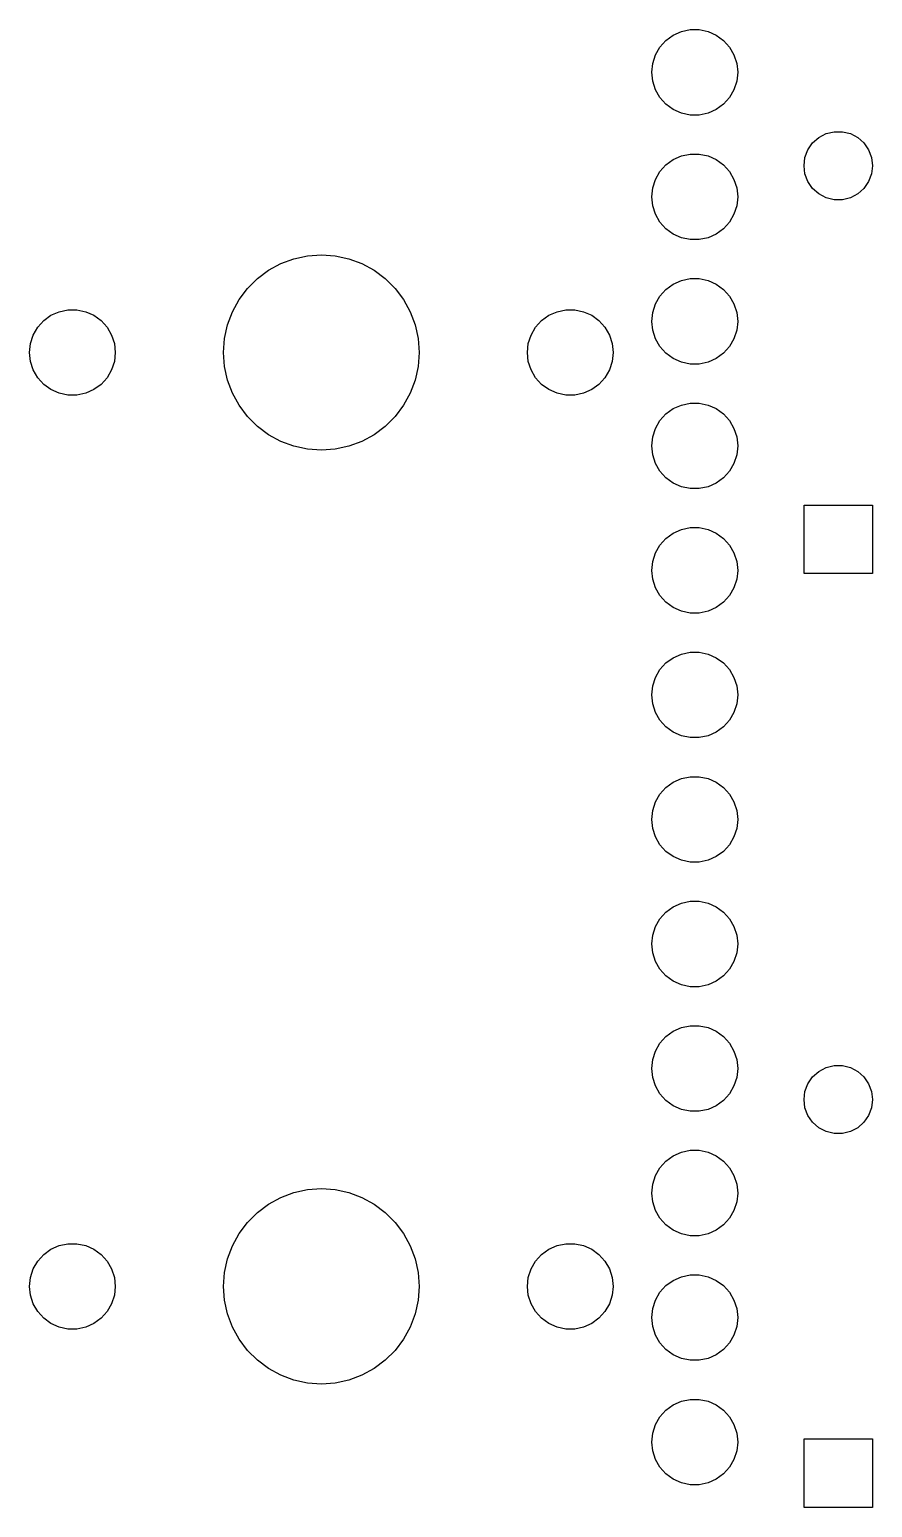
# Model space of a CAD drawing. Extents: x -139 to 23, y -82 to 9.
# Drawn here: x -34.53 to -17.33, y -23.56 to 6.59 of the extents above; entities that cross this region are included whole.
import ezdxf

# ---------------------------------------------------------------- set-up
doc = ezdxf.new("R2010")
doc.units = 0
doc.layers.add('BLACK', color=7, linetype='CONTINUOUS')

msp = doc.modelspace()

# ---------------------------------------------------------------- linework, layer by layer
at = {"layer": 'BLACK', "linetype": 'CONTINUOUS'}
for p, q in [((-21.6639, 6.23008), (-21.5414, 6.36622)), ((-21.5414, 6.36622), (-21.3931, 6.4739)), ((-21.3931, 6.4739), (-21.2258, 6.54841)), ((-21.2258, 6.54841), (-21.0466, 6.5865)), ((-21.0466, 6.5865), (-20.8634, 6.5865)), ((-20.8634, 6.5865), (-20.6842, 6.54841)), ((-20.6842, 6.54841), (-20.5168, 6.4739)), ((-20.5168, 6.4739), (-20.3686, 6.36622)), ((-20.3686, 6.36622), (-20.2461, 6.23008)), ((-21.8122, 5.89719), (-21.7555, 6.07142)), ((-21.7555, 6.07142), (-21.6639, 6.23008)), ((-20.2461, 6.23008), (-20.1545, 6.07142)), ((-20.1545, 6.07142), (-20.0978, 5.89719)), ((-21.8313, 5.715), (-21.8122, 5.89719)), ((-20.0978, 5.89719), (-20.0787, 5.715)), ((-21.8122, 5.53281), (-21.8313, 5.715)), ((-21.7555, 5.35858), (-21.8122, 5.53281)), ((-20.0978, 5.53281), (-20.1545, 5.35858)), ((-20.0787, 5.715), (-20.0978, 5.53281)), ((-21.6639, 5.19992), (-21.7555, 5.35858)), ((-21.5414, 5.06378), (-21.6639, 5.19992)), ((-20.2461, 5.19992), (-20.3686, 5.06378)), ((-20.1545, 5.35858), (-20.2461, 5.19992)), ((-21.3931, 4.9561), (-21.5414, 5.06378)), ((-21.2258, 4.88159), (-21.3931, 4.9561)), ((-21.0466, 4.8435), (-21.2258, 4.88159)), ((-20.8634, 4.8435), (-21.0466, 4.8435)), ((-20.6842, 4.88159), (-20.8634, 4.8435)), ((-20.5168, 4.9561), (-20.6842, 4.88159)), ((-20.3686, 5.06378), (-20.5168, 4.9561)), ((-18.645, 4.13461), (-18.5493, 4.27319)), ((-18.5493, 4.27319), (-18.4233, 4.38485)), ((-18.4233, 4.38485), (-18.2742, 4.46311)), ((-18.2742, 4.46311), (-18.1107, 4.50341)), ((-18.1107, 4.50341), (-17.9423, 4.50341)), ((-17.9423, 4.50341), (-17.7788, 4.46311)), ((-17.7788, 4.46311), (-17.6297, 4.38485)), ((-17.6297, 4.38485), (-17.5037, 4.27319)), ((-17.5037, 4.27319), (-17.408, 4.13461)), ((-21.5414, 3.82622), (-21.3931, 3.9339)), ((-21.3931, 3.9339), (-21.2258, 4.00841)), ((-21.2258, 4.00841), (-21.0466, 4.0465)), ((-21.0466, 4.0465), (-20.8634, 4.0465)), ((-20.8634, 4.0465), (-20.6842, 4.00841)), ((-20.6842, 4.00841), (-20.5168, 3.9339)), ((-20.5168, 3.9339), (-20.3686, 3.82622)), ((-18.725, 3.81), (-18.7047, 3.97716)), ((-18.7047, 3.97716), (-18.645, 4.13461)), ((-17.408, 4.13461), (-17.3483, 3.97716)), ((-17.3483, 3.97716), (-17.328, 3.81)), ((-21.7555, 3.53142), (-21.6639, 3.69008)), ((-21.6639, 3.69008), (-21.5414, 3.82622)), ((-20.3686, 3.82622), (-20.2461, 3.69008)), ((-20.2461, 3.69008), (-20.1545, 3.53142)), ((-18.7047, 3.64284), (-18.725, 3.81)), ((-18.645, 3.48539), (-18.7047, 3.64284)), ((-17.3483, 3.64284), (-17.408, 3.48539)), ((-17.328, 3.81), (-17.3483, 3.64284)), ((-21.8313, 3.175), (-21.8122, 3.35719)), ((-21.8122, 3.35719), (-21.7555, 3.53142)), ((-20.1545, 3.53142), (-20.0978, 3.35719)), ((-20.0978, 3.35719), (-20.0787, 3.175)), ((-18.5493, 3.34681), (-18.645, 3.48539)), ((-18.4233, 3.23515), (-18.5493, 3.34681)), ((-17.5037, 3.34681), (-17.6297, 3.23515)), ((-17.408, 3.48539), (-17.5037, 3.34681)), ((-21.8122, 2.99281), (-21.8313, 3.175)), ((-20.0787, 3.175), (-20.0978, 2.99281)), ((-18.2742, 3.15689), (-18.4233, 3.23515)), ((-18.1107, 3.11659), (-18.2742, 3.15689)), ((-17.9423, 3.11659), (-18.1107, 3.11659)), ((-17.7788, 3.15689), (-17.9423, 3.11659)), ((-17.6297, 3.23515), (-17.7788, 3.15689)), ((-21.7555, 2.81858), (-21.8122, 2.99281)), ((-21.6639, 2.65992), (-21.7555, 2.81858)), ((-20.1545, 2.81858), (-20.2461, 2.65992)), ((-20.0978, 2.99281), (-20.1545, 2.81858)), ((-21.5414, 2.52378), (-21.6639, 2.65992)), ((-21.3931, 2.4161), (-21.5414, 2.52378)), ((-21.2258, 2.34159), (-21.3931, 2.4161)), ((-20.5168, 2.4161), (-20.6842, 2.34159)), ((-20.3686, 2.52378), (-20.5168, 2.4161)), ((-20.2461, 2.65992), (-20.3686, 2.52378)), ((-21.0466, 2.3035), (-21.2258, 2.34159)), ((-20.8634, 2.3035), (-21.0466, 2.3035)), ((-20.6842, 2.34159), (-20.8634, 2.3035)), ((-29.653, 1.67737), (-29.4033, 1.81371)), ((-29.4033, 1.81371), (-29.1367, 1.91313)), ((-29.1367, 1.91313), (-28.8588, 1.9736)), ((-28.8588, 1.9736), (-28.575, 1.9939)), ((-28.575, 1.9939), (-28.2912, 1.9736)), ((-28.2912, 1.9736), (-28.0133, 1.91313)), ((-28.0133, 1.91313), (-27.7467, 1.81371)), ((-27.7467, 1.81371), (-27.497, 1.67737)), ((-29.8807, 1.50689), (-29.653, 1.67737)), ((-27.497, 1.67737), (-27.2693, 1.50689)), ((-30.2524, 1.07798), (-30.0819, 1.30573)), ((-30.0819, 1.30573), (-29.8807, 1.50689)), ((-27.2693, 1.50689), (-27.0681, 1.30573)), ((-27.0681, 1.30573), (-26.8976, 1.07798)), ((-21.6639, 1.15008), (-21.5414, 1.28622)), ((-21.5414, 1.28622), (-21.3931, 1.3939)), ((-21.3931, 1.3939), (-21.2258, 1.46841)), ((-21.2258, 1.46841), (-21.0466, 1.5065)), ((-21.0466, 1.5065), (-20.8634, 1.5065)), ((-20.8634, 1.5065), (-20.6842, 1.46841)), ((-20.6842, 1.46841), (-20.5168, 1.3939)), ((-20.5168, 1.3939), (-20.3686, 1.28622)), ((-20.3686, 1.28622), (-20.2461, 1.15008)), ((-30.3887, 0.828296), (-30.2524, 1.07798)), ((-26.8976, 1.07798), (-26.7613, 0.828296)), ((-21.8122, 0.817193), (-21.7555, 0.991423)), ((-21.7555, 0.991423), (-21.6639, 1.15008)), ((-20.2461, 1.15008), (-20.1545, 0.991423)), ((-20.1545, 0.991423), (-20.0978, 0.817193)), ((-34.3629, 0.514312), (-34.2405, 0.650252)), ((-34.2405, 0.650252), (-34.0925, 0.757772)), ((-34.0925, 0.757772), (-33.9254, 0.832174)), ((-33.9254, 0.832174), (-33.7465, 0.870207)), ((-33.7465, 0.870207), (-33.5635, 0.870207)), ((-33.5635, 0.870207), (-33.3846, 0.832174)), ((-33.3846, 0.832174), (-33.2175, 0.757772)), ((-33.2175, 0.757772), (-33.0695, 0.650252)), ((-33.0695, 0.650252), (-32.9471, 0.514312)), ((-30.4881, 0.561747), (-30.3887, 0.828296)), ((-26.7613, 0.828296), (-26.6619, 0.561747)), ((-24.2029, 0.514312), (-24.0805, 0.650252)), ((-24.0805, 0.650252), (-23.9325, 0.757772)), ((-23.9325, 0.757772), (-23.7654, 0.832174)), ((-23.7654, 0.832174), (-23.5865, 0.870207)), ((-23.5865, 0.870207), (-23.4035, 0.870207)), ((-23.4035, 0.870207), (-23.2246, 0.832174)), ((-23.2246, 0.832174), (-23.0575, 0.757772)), ((-23.0575, 0.757772), (-22.9095, 0.650252)), ((-22.9095, 0.650252), (-22.7871, 0.514312)), ((-21.8313, 0.635), (-21.8122, 0.817193)), ((-21.8122, 0.452807), (-21.8313, 0.635)), ((-20.0978, 0.817193), (-20.0787, 0.635)), ((-20.0787, 0.635), (-20.0978, 0.452807)), ((-34.5109, 0.181923), (-34.4544, 0.355895)), ((-34.4544, 0.355895), (-34.3629, 0.514312)), ((-32.9471, 0.514312), (-32.8556, 0.355895)), ((-32.8556, 0.355895), (-32.7991, 0.181923)), ((-30.5486, 0.283762), (-30.4881, 0.561747)), ((-26.6619, 0.561747), (-26.6014, 0.283762)), ((-24.3509, 0.181923), (-24.2944, 0.355895)), ((-24.2944, 0.355895), (-24.2029, 0.514312)), ((-22.7871, 0.514312), (-22.6956, 0.355895)), ((-22.6956, 0.355895), (-22.6391, 0.181923)), ((-21.7555, 0.278577), (-21.8122, 0.452807)), ((-20.0978, 0.452807), (-20.1545, 0.278577)), ((-34.53, 0), (-34.5109, 0.181923)), ((-34.5109, -0.181923), (-34.53, 0)), ((-32.7991, 0.181923), (-32.78, 0)), ((-32.78, 0), (-32.7991, -0.181923)), ((-30.5689, 0), (-30.5486, 0.283762)), ((-30.5486, -0.283762), (-30.5689, 0)), ((-26.6014, 0.283762), (-26.5811, 0)), ((-26.5811, 0), (-26.6014, -0.283762)), ((-24.37, 0), (-24.3509, 0.181923)), ((-24.3509, -0.181923), (-24.37, 0)), ((-22.6391, 0.181923), (-22.62, 0)), ((-22.62, 0), (-22.6391, -0.181923)), ((-21.6639, 0.119924), (-21.7555, 0.278577)), ((-21.5414, -0.016218), (-21.6639, 0.119924)), ((-20.2461, 0.119924), (-20.3686, -0.016218)), ((-20.1545, 0.278577), (-20.2461, 0.119924)), ((-34.4544, -0.355895), (-34.5109, -0.181923)), ((-32.7991, -0.181923), (-32.8556, -0.355895)), ((-30.4881, -0.561747), (-30.5486, -0.283762)), ((-26.6014, -0.283762), (-26.6619, -0.561747)), ((-24.2944, -0.355895), (-24.3509, -0.181923)), ((-22.6391, -0.181923), (-22.6956, -0.355895)), ((-21.3931, -0.123898), (-21.5414, -0.016218)), ((-21.2258, -0.198411), (-21.3931, -0.123898)), ((-21.0466, -0.2365), (-21.2258, -0.198411)), ((-20.8634, -0.2365), (-21.0466, -0.2365)), ((-20.6842, -0.198411), (-20.8634, -0.2365)), ((-20.5168, -0.123898), (-20.6842, -0.198411)), ((-20.3686, -0.016218), (-20.5168, -0.123898)), ((-34.3629, -0.514312), (-34.4544, -0.355895)), ((-34.2405, -0.650252), (-34.3629, -0.514312)), ((-32.9471, -0.514312), (-33.0695, -0.650252)), ((-32.8556, -0.355895), (-32.9471, -0.514312)), ((-30.3887, -0.828296), (-30.4881, -0.561747)), ((-26.6619, -0.561747), (-26.7613, -0.828296)), ((-24.2029, -0.514312), (-24.2944, -0.355895)), ((-24.0805, -0.650252), (-24.2029, -0.514312)), ((-22.7871, -0.514312), (-22.9095, -0.650252)), ((-22.6956, -0.355895), (-22.7871, -0.514312)), ((-34.0925, -0.757772), (-34.2405, -0.650252)), ((-33.9254, -0.832174), (-34.0925, -0.757772)), ((-33.7465, -0.870207), (-33.9254, -0.832174)), ((-33.5635, -0.870207), (-33.7465, -0.870207)), ((-33.3846, -0.832174), (-33.5635, -0.870207)), ((-33.2175, -0.757772), (-33.3846, -0.832174)), ((-33.0695, -0.650252), (-33.2175, -0.757772)), ((-30.2524, -1.07798), (-30.3887, -0.828296)), ((-26.7613, -0.828296), (-26.8976, -1.07798)), ((-23.9325, -0.757772), (-24.0805, -0.650252)), ((-23.7654, -0.832174), (-23.9325, -0.757772)), ((-23.5865, -0.870207), (-23.7654, -0.832174)), ((-23.4035, -0.870207), (-23.5865, -0.870207)), ((-23.2246, -0.832174), (-23.4035, -0.870207)), ((-23.0575, -0.757772), (-23.2246, -0.832174)), ((-22.9095, -0.650252), (-23.0575, -0.757772)), ((-30.0819, -1.30573), (-30.2524, -1.07798)), ((-26.8976, -1.07798), (-27.0681, -1.30573)), ((-21.5414, -1.25378), (-21.3931, -1.1461)), ((-21.3931, -1.1461), (-21.2258, -1.07159)), ((-21.2258, -1.07159), (-21.0466, -1.0335)), ((-21.0466, -1.0335), (-20.8634, -1.0335)), ((-20.8634, -1.0335), (-20.6842, -1.07159)), ((-20.6842, -1.07159), (-20.5168, -1.1461)), ((-20.5168, -1.1461), (-20.3686, -1.25378)), ((-29.8807, -1.50689), (-30.0819, -1.30573)), ((-29.653, -1.67737), (-29.8807, -1.50689)), ((-27.2693, -1.50689), (-27.497, -1.67737)), ((-27.0681, -1.30573), (-27.2693, -1.50689)), ((-21.7555, -1.54858), (-21.6639, -1.38992)), ((-21.6639, -1.38992), (-21.5414, -1.25378)), ((-20.3686, -1.25378), (-20.2461, -1.38992)), ((-20.2461, -1.38992), (-20.1545, -1.54858)), ((-29.4033, -1.81371), (-29.653, -1.67737)), ((-27.497, -1.67737), (-27.7467, -1.81371)), ((-21.8313, -1.905), (-21.8122, -1.72281)), ((-21.8122, -1.72281), (-21.7555, -1.54858)), ((-20.1545, -1.54858), (-20.0978, -1.72281)), ((-20.0978, -1.72281), (-20.0787, -1.905)), ((-29.1367, -1.91313), (-29.4033, -1.81371)), ((-28.8588, -1.9736), (-29.1367, -1.91313)), ((-28.575, -1.9939), (-28.8588, -1.9736)), ((-28.2912, -1.9736), (-28.575, -1.9939)), ((-28.0133, -1.91313), (-28.2912, -1.9736)), ((-27.7467, -1.81371), (-28.0133, -1.91313)), ((-21.8122, -2.08719), (-21.8313, -1.905)), ((-21.7555, -2.26142), (-21.8122, -2.08719)), ((-20.0978, -2.08719), (-20.1545, -2.26142)), ((-20.0787, -1.905), (-20.0978, -2.08719)), ((-21.6639, -2.42008), (-21.7555, -2.26142)), ((-20.1545, -2.26142), (-20.2461, -2.42008)), ((-21.5414, -2.55622), (-21.6639, -2.42008)), ((-21.3931, -2.6639), (-21.5414, -2.55622)), ((-21.2258, -2.73841), (-21.3931, -2.6639)), ((-20.5168, -2.6639), (-20.6842, -2.73841)), ((-20.3686, -2.55622), (-20.5168, -2.6639)), ((-20.2461, -2.42008), (-20.3686, -2.55622)), ((-21.0466, -2.7765), (-21.2258, -2.73841)), ((-20.8634, -2.7765), (-21.0466, -2.7765)), ((-20.6842, -2.73841), (-20.8634, -2.7765)), ((-18.725, -4.5085), (-18.725, -3.1115)), ((-18.725, -3.1115), (-17.328, -3.1115)), ((-17.328, -3.1115), (-17.328, -4.5085)), ((-21.3931, -3.6861), (-21.2258, -3.61159)), ((-21.2258, -3.61159), (-21.0466, -3.5735)), ((-21.0466, -3.5735), (-20.8634, -3.5735)), ((-20.8634, -3.5735), (-20.6842, -3.61159)), ((-20.6842, -3.61159), (-20.5168, -3.6861)), ((-21.6639, -3.92992), (-21.5414, -3.79378)), ((-21.5414, -3.79378), (-21.3931, -3.6861)), ((-20.5168, -3.6861), (-20.3686, -3.79378)), ((-20.3686, -3.79378), (-20.2461, -3.92992)), ((-21.8122, -4.26281), (-21.7555, -4.08858)), ((-21.7555, -4.08858), (-21.6639, -3.92992)), ((-20.2461, -3.92992), (-20.1545, -4.08858)), ((-20.1545, -4.08858), (-20.0978, -4.26281)), ((-21.8313, -4.445), (-21.8122, -4.26281)), ((-21.8122, -4.62719), (-21.8313, -4.445)), ((-20.0978, -4.26281), (-20.0787, -4.445)), ((-20.0787, -4.445), (-20.0978, -4.62719)), ((-17.328, -4.5085), (-18.725, -4.5085)), ((-21.7555, -4.80142), (-21.8122, -4.62719)), ((-21.6639, -4.96008), (-21.7555, -4.80142)), ((-20.1545, -4.80142), (-20.2461, -4.96008)), ((-20.0978, -4.62719), (-20.1545, -4.80142)), ((-21.5414, -5.09622), (-21.6639, -4.96008)), ((-21.3931, -5.2039), (-21.5414, -5.09622)), ((-20.3686, -5.09622), (-20.5168, -5.2039)), ((-20.2461, -4.96008), (-20.3686, -5.09622)), ((-21.2258, -5.27841), (-21.3931, -5.2039)), ((-21.0466, -5.3165), (-21.2258, -5.27841)), ((-20.8634, -5.3165), (-21.0466, -5.3165)), ((-20.6842, -5.27841), (-20.8634, -5.3165)), ((-20.5168, -5.2039), (-20.6842, -5.27841)), ((-21.5414, -6.33378), (-21.3931, -6.2261)), ((-21.3931, -6.2261), (-21.2258, -6.15159)), ((-21.2258, -6.15159), (-21.0466, -6.1135)), ((-21.0466, -6.1135), (-20.8634, -6.1135)), ((-20.8634, -6.1135), (-20.6842, -6.15159)), ((-20.6842, -6.15159), (-20.5168, -6.2261)), ((-20.5168, -6.2261), (-20.3686, -6.33378)), ((-21.8122, -6.80281), (-21.7555, -6.62858)), ((-21.7555, -6.62858), (-21.6639, -6.46992)), ((-21.6639, -6.46992), (-21.5414, -6.33378)), ((-20.3686, -6.33378), (-20.2461, -6.46992)), ((-20.2461, -6.46992), (-20.1545, -6.62858)), ((-20.1545, -6.62858), (-20.0978, -6.80281)), ((-21.8313, -6.985), (-21.8122, -6.80281)), ((-20.0978, -6.80281), (-20.0787, -6.985)), ((-21.8122, -7.16719), (-21.8313, -6.985)), ((-21.7555, -7.34142), (-21.8122, -7.16719)), ((-20.0978, -7.16719), (-20.1545, -7.34142)), ((-20.0787, -6.985), (-20.0978, -7.16719)), ((-21.6639, -7.50008), (-21.7555, -7.34142)), ((-21.5414, -7.63622), (-21.6639, -7.50008)), ((-20.2461, -7.50008), (-20.3686, -7.63622)), ((-20.1545, -7.34142), (-20.2461, -7.50008)), ((-21.3931, -7.7439), (-21.5414, -7.63622)), ((-21.2258, -7.81841), (-21.3931, -7.7439)), ((-21.0466, -7.8565), (-21.2258, -7.81841)), ((-20.6842, -7.81841), (-20.8634, -7.8565)), ((-20.5168, -7.7439), (-20.6842, -7.81841)), ((-20.3686, -7.63622), (-20.5168, -7.7439)), ((-20.8634, -7.8565), (-21.0466, -7.8565)), ((-21.3931, -8.7661), (-21.2258, -8.69159)), ((-21.2258, -8.69159), (-21.0466, -8.6535)), ((-21.0466, -8.6535), (-20.8634, -8.6535)), ((-20.8634, -8.6535), (-20.6842, -8.69159)), ((-20.6842, -8.69159), (-20.5168, -8.7661)), ((-21.7555, -9.16858), (-21.6639, -9.00992)), ((-21.6639, -9.00992), (-21.5414, -8.87378)), ((-21.5414, -8.87378), (-21.3931, -8.7661)), ((-20.5168, -8.7661), (-20.3686, -8.87378)), ((-20.3686, -8.87378), (-20.2461, -9.00992)), ((-20.2461, -9.00992), (-20.1545, -9.16858)), ((-21.8313, -9.525), (-21.8122, -9.34281)), ((-21.8122, -9.34281), (-21.7555, -9.16858)), ((-20.1545, -9.16858), (-20.0978, -9.34281)), ((-20.0978, -9.34281), (-20.0787, -9.525)), ((-21.8122, -9.70719), (-21.8313, -9.525)), ((-20.0787, -9.525), (-20.0978, -9.70719)), ((-21.7555, -9.88142), (-21.8122, -9.70719)), ((-21.6639, -10.0401), (-21.7555, -9.88142)), ((-20.1545, -9.88142), (-20.2461, -10.0401)), ((-20.0978, -9.70719), (-20.1545, -9.88142)), ((-21.5414, -10.1762), (-21.6639, -10.0401)), ((-21.3931, -10.2839), (-21.5414, -10.1762)), ((-20.3686, -10.1762), (-20.5168, -10.2839)), ((-20.2461, -10.0401), (-20.3686, -10.1762)), ((-21.2258, -10.3584), (-21.3931, -10.2839)), ((-21.0466, -10.3965), (-21.2258, -10.3584)), ((-20.8634, -10.3965), (-21.0466, -10.3965)), ((-20.6842, -10.3584), (-20.8634, -10.3965)), ((-20.5168, -10.2839), (-20.6842, -10.3584)), ((-21.6639, -11.5499), (-21.5414, -11.4138)), ((-21.5414, -11.4138), (-21.3931, -11.3061)), ((-21.3931, -11.3061), (-21.2258, -11.2316)), ((-21.2258, -11.2316), (-21.0466, -11.1935)), ((-21.0466, -11.1935), (-20.8634, -11.1935)), ((-20.8634, -11.1935), (-20.6842, -11.2316)), ((-20.6842, -11.2316), (-20.5168, -11.3061)), ((-20.5168, -11.3061), (-20.3686, -11.4138)), ((-20.3686, -11.4138), (-20.2461, -11.5499)), ((-21.8122, -11.8828), (-21.7555, -11.7086)), ((-21.7555, -11.7086), (-21.6639, -11.5499)), ((-20.2461, -11.5499), (-20.1545, -11.7086)), ((-20.1545, -11.7086), (-20.0978, -11.8828)), ((-21.8313, -12.065), (-21.8122, -11.8828)), ((-20.0978, -11.8828), (-20.0787, -12.065)), ((-21.8122, -12.2472), (-21.8313, -12.065)), ((-21.7555, -12.4214), (-21.8122, -12.2472)), ((-20.0978, -12.2472), (-20.1545, -12.4214)), ((-20.0787, -12.065), (-20.0978, -12.2472)), ((-21.6639, -12.5801), (-21.7555, -12.4214)), ((-21.5414, -12.7162), (-21.6639, -12.5801)), ((-20.2461, -12.5801), (-20.3686, -12.7162)), ((-20.1545, -12.4214), (-20.2461, -12.5801)), ((-21.3931, -12.8239), (-21.5414, -12.7162)), ((-21.2258, -12.8984), (-21.3931, -12.8239)), ((-21.0466, -12.9365), (-21.2258, -12.8984)), ((-20.8634, -12.9365), (-21.0466, -12.9365)), ((-20.6842, -12.8984), (-20.8634, -12.9365)), ((-20.5168, -12.8239), (-20.6842, -12.8984)), ((-20.3686, -12.7162), (-20.5168, -12.8239)), ((-21.5414, -13.9538), (-21.3931, -13.8461)), ((-21.3931, -13.8461), (-21.2258, -13.7716)), ((-21.2258, -13.7716), (-21.0466, -13.7335)), ((-21.0466, -13.7335), (-20.8634, -13.7335)), ((-20.8634, -13.7335), (-20.6842, -13.7716)), ((-20.6842, -13.7716), (-20.5168, -13.8461)), ((-20.5168, -13.8461), (-20.3686, -13.9538)), ((-21.7555, -14.2486), (-21.6639, -14.0899)), ((-21.6639, -14.0899), (-21.5414, -13.9538)), ((-20.3686, -13.9538), (-20.2461, -14.0899)), ((-20.2461, -14.0899), (-20.1545, -14.2486)), ((-21.8313, -14.605), (-21.8122, -14.4228)), ((-21.8122, -14.4228), (-21.7555, -14.2486)), ((-20.1545, -14.2486), (-20.0978, -14.4228)), ((-20.0978, -14.4228), (-20.0787, -14.605)), ((-21.8122, -14.7872), (-21.8313, -14.605)), ((-20.0787, -14.605), (-20.0978, -14.7872)), ((-18.5493, -14.7768), (-18.4233, -14.6651)), ((-18.4233, -14.6651), (-18.2742, -14.5869)), ((-18.2742, -14.5869), (-18.1107, -14.5466)), ((-18.1107, -14.5466), (-17.9423, -14.5466)), ((-17.9423, -14.5466), (-17.7788, -14.5869)), ((-17.7788, -14.5869), (-17.6297, -14.6651)), ((-17.6297, -14.6651), (-17.5037, -14.7768)), ((-21.7555, -14.9614), (-21.8122, -14.7872)), ((-21.6639, -15.1201), (-21.7555, -14.9614)), ((-20.1545, -14.9614), (-20.2461, -15.1201)), ((-20.0978, -14.7872), (-20.1545, -14.9614)), ((-18.7047, -15.0728), (-18.645, -14.9154)), ((-18.645, -14.9154), (-18.5493, -14.7768)), ((-17.5037, -14.7768), (-17.408, -14.9154)), ((-17.408, -14.9154), (-17.3483, -15.0728)), ((-21.5414, -15.2562), (-21.6639, -15.1201)), ((-21.3931, -15.3639), (-21.5414, -15.2562)), ((-21.2258, -15.4384), (-21.3931, -15.3639)), ((-20.5168, -15.3639), (-20.6842, -15.4384)), ((-20.3686, -15.2562), (-20.5168, -15.3639)), ((-20.2461, -15.1201), (-20.3686, -15.2562)), ((-18.725, -15.24), (-18.7047, -15.0728)), ((-18.7047, -15.4072), (-18.725, -15.24)), ((-17.3483, -15.0728), (-17.328, -15.24)), ((-17.328, -15.24), (-17.3483, -15.4072)), ((-21.0466, -15.4765), (-21.2258, -15.4384)), ((-20.8634, -15.4765), (-21.0466, -15.4765)), ((-20.6842, -15.4384), (-20.8634, -15.4765)), ((-18.645, -15.5646), (-18.7047, -15.4072)), ((-18.5493, -15.7032), (-18.645, -15.5646)), ((-17.408, -15.5646), (-17.5037, -15.7032)), ((-17.3483, -15.4072), (-17.408, -15.5646)), ((-18.4233, -15.8149), (-18.5493, -15.7032)), ((-18.2742, -15.8931), (-18.4233, -15.8149)), ((-18.1107, -15.9334), (-18.2742, -15.8931)), ((-17.9423, -15.9334), (-18.1107, -15.9334)), ((-17.7788, -15.8931), (-17.9423, -15.9334)), ((-17.6297, -15.8149), (-17.7788, -15.8931)), ((-17.5037, -15.7032), (-17.6297, -15.8149)), ((-21.2258, -16.3116), (-21.0466, -16.2735)), ((-21.0466, -16.2735), (-20.8634, -16.2735)), ((-20.8634, -16.2735), (-20.6842, -16.3116)), ((-21.6639, -16.6299), (-21.5414, -16.4938)), ((-21.5414, -16.4938), (-21.3931, -16.3861)), ((-21.3931, -16.3861), (-21.2258, -16.3116)), ((-20.6842, -16.3116), (-20.5168, -16.3861)), ((-20.5168, -16.3861), (-20.3686, -16.4938)), ((-20.3686, -16.4938), (-20.2461, -16.6299)), ((-21.8122, -16.9628), (-21.7555, -16.7886)), ((-21.7555, -16.7886), (-21.6639, -16.6299)), ((-20.2461, -16.6299), (-20.1545, -16.7886)), ((-20.1545, -16.7886), (-20.0978, -16.9628)), ((-29.4033, -17.2363), (-29.1367, -17.1369)), ((-29.1367, -17.1369), (-28.8588, -17.0764)), ((-28.8588, -17.0764), (-28.575, -17.0561)), ((-28.575, -17.0561), (-28.2912, -17.0764)), ((-28.2912, -17.0764), (-28.0133, -17.1369)), ((-28.0133, -17.1369), (-27.7467, -17.2363)), ((-21.8313, -17.145), (-21.8122, -16.9628)), ((-21.8122, -17.3272), (-21.8313, -17.145)), ((-20.0978, -16.9628), (-20.0787, -17.145)), ((-20.0787, -17.145), (-20.0978, -17.3272)), ((-29.8807, -17.5431), (-29.653, -17.3726)), ((-29.653, -17.3726), (-29.4033, -17.2363)), ((-27.7467, -17.2363), (-27.497, -17.3726)), ((-27.497, -17.3726), (-27.2693, -17.5431)), ((-21.7555, -17.5014), (-21.8122, -17.3272)), ((-20.0978, -17.3272), (-20.1545, -17.5014)), ((-30.2524, -17.972), (-30.0819, -17.7443)), ((-30.0819, -17.7443), (-29.8807, -17.5431)), ((-27.2693, -17.5431), (-27.0681, -17.7443)), ((-27.0681, -17.7443), (-26.8976, -17.972)), ((-21.6639, -17.6601), (-21.7555, -17.5014)), ((-21.5414, -17.7962), (-21.6639, -17.6601)), ((-20.2461, -17.6601), (-20.3686, -17.7962)), ((-20.1545, -17.5014), (-20.2461, -17.6601)), ((-30.3887, -18.2217), (-30.2524, -17.972)), ((-26.8976, -17.972), (-26.7613, -18.2217)), ((-21.3931, -17.9039), (-21.5414, -17.7962)), ((-21.2258, -17.9784), (-21.3931, -17.9039)), ((-21.0466, -18.0165), (-21.2258, -17.9784)), ((-20.8634, -18.0165), (-21.0466, -18.0165)), ((-20.6842, -17.9784), (-20.8634, -18.0165)), ((-20.5168, -17.9039), (-20.6842, -17.9784)), ((-20.3686, -17.7962), (-20.5168, -17.9039)), ((-34.2405, -18.3997), (-34.0925, -18.2922)), ((-34.0925, -18.2922), (-33.9254, -18.2178)), ((-33.9254, -18.2178), (-33.7465, -18.1798)), ((-33.7465, -18.1798), (-33.5635, -18.1798)), ((-33.5635, -18.1798), (-33.3846, -18.2178)), ((-33.3846, -18.2178), (-33.2175, -18.2922)), ((-33.2175, -18.2922), (-33.0695, -18.3997)), ((-30.4881, -18.4883), (-30.3887, -18.2217)), ((-26.7613, -18.2217), (-26.6619, -18.4883)), ((-24.0805, -18.3997), (-23.9325, -18.2922)), ((-23.9325, -18.2922), (-23.7654, -18.2178)), ((-23.7654, -18.2178), (-23.5865, -18.1798)), ((-23.5865, -18.1798), (-23.4035, -18.1798)), ((-23.4035, -18.1798), (-23.2246, -18.2178)), ((-23.2246, -18.2178), (-23.0575, -18.2922)), ((-23.0575, -18.2922), (-22.9095, -18.3997)), ((-34.4544, -18.6941), (-34.3629, -18.5357)), ((-34.3629, -18.5357), (-34.2405, -18.3997)), ((-33.0695, -18.3997), (-32.9471, -18.5357)), ((-32.9471, -18.5357), (-32.8556, -18.6941)), ((-30.5486, -18.7662), (-30.4881, -18.4883)), ((-26.6619, -18.4883), (-26.6014, -18.7662)), ((-24.2944, -18.6941), (-24.2029, -18.5357)), ((-24.2029, -18.5357), (-24.0805, -18.3997)), ((-22.9095, -18.3997), (-22.7871, -18.5357)), ((-22.7871, -18.5357), (-22.6956, -18.6941)), ((-34.53, -19.05), (-34.5109, -18.8681)), ((-34.5109, -18.8681), (-34.4544, -18.6941)), ((-32.8556, -18.6941), (-32.7991, -18.8681)), ((-32.7991, -18.8681), (-32.78, -19.05)), ((-30.5689, -19.05), (-30.5486, -18.7662)), ((-26.6014, -18.7662), (-26.5811, -19.05)), ((-24.37, -19.05), (-24.3509, -18.8681)), ((-24.3509, -18.8681), (-24.2944, -18.6941)), ((-22.6956, -18.6941), (-22.6391, -18.8681)), ((-22.6391, -18.8681), (-22.62, -19.05)), ((-21.5414, -19.0338), (-21.3931, -18.9261)), ((-21.3931, -18.9261), (-21.2258, -18.8516)), ((-21.2258, -18.8516), (-21.0466, -18.8135)), ((-21.0466, -18.8135), (-20.8634, -18.8135)), ((-20.8634, -18.8135), (-20.6842, -18.8516)), ((-20.6842, -18.8516), (-20.5168, -18.9261)), ((-20.5168, -18.9261), (-20.3686, -19.0338)), ((-34.5109, -19.2319), (-34.53, -19.05)), ((-34.4544, -19.4059), (-34.5109, -19.2319)), ((-32.7991, -19.2319), (-32.8556, -19.4059)), ((-32.78, -19.05), (-32.7991, -19.2319)), ((-30.5486, -19.3338), (-30.5689, -19.05)), ((-26.5811, -19.05), (-26.6014, -19.3338)), ((-24.3509, -19.2319), (-24.37, -19.05)), ((-24.2944, -19.4059), (-24.3509, -19.2319)), ((-22.6391, -19.2319), (-22.6956, -19.4059)), ((-22.62, -19.05), (-22.6391, -19.2319)), ((-21.7555, -19.3286), (-21.6639, -19.1699)), ((-21.6639, -19.1699), (-21.5414, -19.0338)), ((-20.3686, -19.0338), (-20.2461, -19.1699)), ((-20.2461, -19.1699), (-20.1545, -19.3286)), ((-34.3629, -19.5643), (-34.4544, -19.4059)), ((-34.2405, -19.7003), (-34.3629, -19.5643)), ((-32.9471, -19.5643), (-33.0695, -19.7003)), ((-32.8556, -19.4059), (-32.9471, -19.5643)), ((-30.4881, -19.6117), (-30.5486, -19.3338)), ((-26.6014, -19.3338), (-26.6619, -19.6117)), ((-24.2029, -19.5643), (-24.2944, -19.4059)), ((-24.0805, -19.7003), (-24.2029, -19.5643)), ((-22.7871, -19.5643), (-22.9095, -19.7003)), ((-22.6956, -19.4059), (-22.7871, -19.5643)), ((-21.8313, -19.685), (-21.8122, -19.5028)), ((-21.8122, -19.5028), (-21.7555, -19.3286)), ((-20.1545, -19.3286), (-20.0978, -19.5028)), ((-20.0978, -19.5028), (-20.0787, -19.685)), ((-34.0925, -19.8078), (-34.2405, -19.7003)), ((-33.9254, -19.8822), (-34.0925, -19.8078)), ((-33.7465, -19.9202), (-33.9254, -19.8822)), ((-33.3846, -19.8822), (-33.5635, -19.9202)), ((-33.2175, -19.8078), (-33.3846, -19.8822)), ((-33.0695, -19.7003), (-33.2175, -19.8078)), ((-30.3887, -19.8783), (-30.4881, -19.6117)), ((-30.2524, -20.128), (-30.3887, -19.8783)), ((-26.7613, -19.8783), (-26.8976, -20.128)), ((-26.6619, -19.6117), (-26.7613, -19.8783)), ((-23.9325, -19.8078), (-24.0805, -19.7003)), ((-23.7654, -19.8822), (-23.9325, -19.8078)), ((-23.5865, -19.9202), (-23.7654, -19.8822)), ((-23.2246, -19.8822), (-23.4035, -19.9202)), ((-23.0575, -19.8078), (-23.2246, -19.8822)), ((-22.9095, -19.7003), (-23.0575, -19.8078)), ((-21.8122, -19.8672), (-21.8313, -19.685)), ((-21.7555, -20.0414), (-21.8122, -19.8672)), ((-20.0978, -19.8672), (-20.1545, -20.0414)), ((-20.0787, -19.685), (-20.0978, -19.8672)), ((-33.5635, -19.9202), (-33.7465, -19.9202)), ((-30.0819, -20.3557), (-30.2524, -20.128)), ((-26.8976, -20.128), (-27.0681, -20.3557)), ((-23.4035, -19.9202), (-23.5865, -19.9202)), ((-21.6639, -20.2001), (-21.7555, -20.0414)), ((-20.1545, -20.0414), (-20.2461, -20.2001)), ((-29.8807, -20.5569), (-30.0819, -20.3557)), ((-27.0681, -20.3557), (-27.2693, -20.5569)), ((-21.5414, -20.3362), (-21.6639, -20.2001)), ((-21.3931, -20.4439), (-21.5414, -20.3362)), ((-21.2258, -20.5184), (-21.3931, -20.4439)), ((-20.5168, -20.4439), (-20.6842, -20.5184)), ((-20.3686, -20.3362), (-20.5168, -20.4439)), ((-20.2461, -20.2001), (-20.3686, -20.3362)), ((-29.653, -20.7274), (-29.8807, -20.5569)), ((-29.4033, -20.8637), (-29.653, -20.7274)), ((-27.497, -20.7274), (-27.7467, -20.8637)), ((-27.2693, -20.5569), (-27.497, -20.7274)), ((-21.0466, -20.5565), (-21.2258, -20.5184)), ((-20.8634, -20.5565), (-21.0466, -20.5565)), ((-20.6842, -20.5184), (-20.8634, -20.5565)), ((-29.1367, -20.9631), (-29.4033, -20.8637)), ((-28.8588, -21.0236), (-29.1367, -20.9631)), ((-28.575, -21.0439), (-28.8588, -21.0236)), ((-28.2912, -21.0236), (-28.575, -21.0439)), ((-28.0133, -20.9631), (-28.2912, -21.0236)), ((-27.7467, -20.8637), (-28.0133, -20.9631)), ((-21.3931, -21.4661), (-21.2258, -21.3916)), ((-21.2258, -21.3916), (-21.0466, -21.3535)), ((-21.0466, -21.3535), (-20.8634, -21.3535)), ((-20.8634, -21.3535), (-20.6842, -21.3916)), ((-20.6842, -21.3916), (-20.5168, -21.4661)), ((-21.6639, -21.7099), (-21.5414, -21.5738)), ((-21.5414, -21.5738), (-21.3931, -21.4661)), ((-20.5168, -21.4661), (-20.3686, -21.5738)), ((-20.3686, -21.5738), (-20.2461, -21.7099)), ((-21.8122, -22.0428), (-21.7555, -21.8686)), ((-21.7555, -21.8686), (-21.6639, -21.7099)), ((-20.2461, -21.7099), (-20.1545, -21.8686)), ((-20.1545, -21.8686), (-20.0978, -22.0428)), ((-21.8313, -22.225), (-21.8122, -22.0428)), ((-21.8122, -22.4072), (-21.8313, -22.225)), ((-20.0978, -22.0428), (-20.0787, -22.225)), ((-20.0787, -22.225), (-20.0978, -22.4072)), ((-18.725, -23.5585), (-18.725, -22.1615)), ((-18.725, -22.1615), (-17.328, -22.1615)), ((-17.328, -22.1615), (-17.328, -23.5585)), ((-21.7555, -22.5814), (-21.8122, -22.4072)), ((-21.6639, -22.7401), (-21.7555, -22.5814)), ((-20.1545, -22.5814), (-20.2461, -22.7401)), ((-20.0978, -22.4072), (-20.1545, -22.5814)), ((-21.5414, -22.8762), (-21.6639, -22.7401)), ((-21.3931, -22.9839), (-21.5414, -22.8762)), ((-20.3686, -22.8762), (-20.5168, -22.9839)), ((-20.2461, -22.7401), (-20.3686, -22.8762)), ((-21.2258, -23.0584), (-21.3931, -22.9839)), ((-21.0466, -23.0965), (-21.2258, -23.0584)), ((-20.8634, -23.0965), (-21.0466, -23.0965)), ((-20.6842, -23.0584), (-20.8634, -23.0965)), ((-20.5168, -22.9839), (-20.6842, -23.0584)), ((-17.328, -23.5585), (-18.725, -23.5585))]:
    msp.add_line(p, q, dxfattribs=at)

doc.saveas('drawing.dxf')
